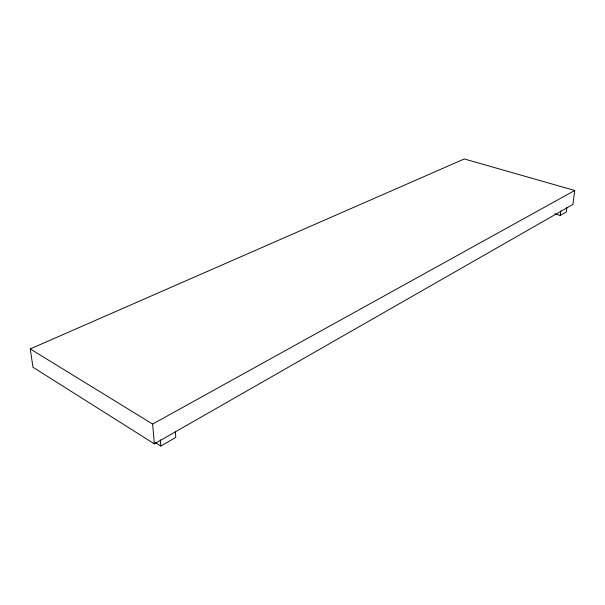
<?xml version="1.0" encoding="UTF-8"?>
<svg xmlns="http://www.w3.org/2000/svg" width="605" height="605" viewBox="0 0 605 605"><rect width="100%" height="100%" fill="white"/><g stroke="black" fill="none" stroke-linecap="round" stroke-linejoin="round"><path stroke-width="0.91" d="M554.8 213.799L560.207 215.448L560.767 210.926M566.908 207.417L566.333 211.909L560.207 215.448M574.75 190.477L572.927 204.422L154.351 443.866L32.972 367.235L30.25 348.934L464.3 158.964L574.75 190.477L152.626 424.067L30.25 348.934M155.266 442.535L160.832 446.036L175.798 437.392L175.344 431.289M152.626 424.067L154.351 443.866M160.31 439.88L160.832 446.036"/></g></svg>
